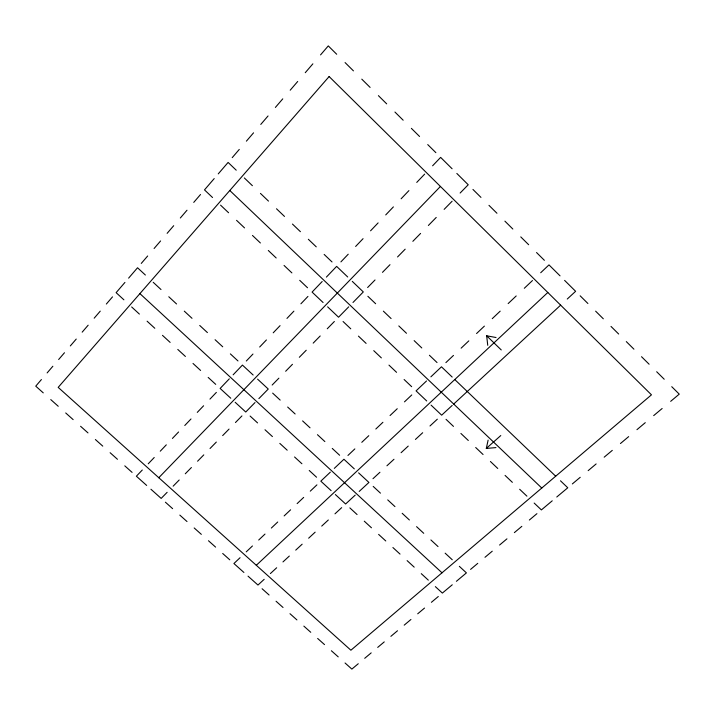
<?xml version="1.0" encoding="UTF-8"?>
<svg xmlns="http://www.w3.org/2000/svg" width="715" height="715" viewBox="0 0 715 715"><rect width="100%" height="100%" fill="white"/><g stroke="black" fill="none" stroke-linecap="round" stroke-linejoin="round"><path stroke-width="1.07" d="M495.951 447.599L486.307 448.43L488.113 440.127M41.416 379.558L35.75 386.154L43.266 392.875M47.127 372.926L52.865 366.241M58.648 359.52L64.475 352.745M70.329 345.926L76.237 339.062M82.18 332.153L88.16 325.191M94.183 318.184L100.252 311.132M106.356 304.027L112.505 296.877M124.937 282.416L116.125 292.658L123.901 299.817M128.611 278.144L137.539 267.759L145.377 275.034M141.266 263.424L147.665 255.988M154.1 248.498L160.589 240.946M167.122 233.349L173.7 225.699M180.332 217.986L187.008 210.219M193.738 202.399L200.513 194.516M214.205 178.589L204.499 189.877L212.543 197.519M218.254 173.879L228.112 162.421L236.227 170.197M232.223 157.64L239.275 149.426M246.389 141.159L253.557 132.82M260.769 124.428L268.045 115.964M275.373 107.438L282.765 98.849M290.201 90.197L297.699 81.474M305.26 72.689L312.875 63.832M320.543 54.903L328.283 45.903L336.694 54.251M142.285 470.023L136.377 476.217L146.664 485.431M148.237 463.785L154.226 457.511M160.249 451.192L166.318 444.837M172.431 438.429L178.58 431.985M184.774 425.497L191.003 418.972M197.277 412.394L203.596 405.771M209.96 399.104L216.368 392.392M229.309 378.834L220.14 388.442L230.766 398.228M233.135 374.821L242.43 365.079L253.146 375.026M246.309 361.012L252.967 354.041M259.67 347.016L266.418 339.938M273.219 332.815L280.066 325.647M286.956 318.416L293.901 311.141M300.899 303.812L307.942 296.43M322.179 281.513L312.089 292.086L323.082 302.525M326.389 277.098L336.631 266.373L347.705 276.982M340.903 261.896L348.232 254.209M355.623 246.46L363.068 238.667M370.567 230.811L378.119 222.892M385.725 214.92L393.393 206.885M401.124 198.788L408.909 190.628M416.747 182.414L424.647 174.129M432.611 165.791L440.637 157.38L452.094 168.758M158.784 477.718L440.431 186.454M167.14 492.313L161.17 498.409L150.928 489.239M173.146 486.173L179.197 479.997M185.283 473.777L191.414 467.521M197.581 461.22L203.793 454.874M210.04 448.493L216.332 442.067M222.669 435.596L229.05 429.08M235.467 422.52L241.938 415.916M255.005 402.563L245.745 412.019L235.164 402.277M258.866 398.621L268.25 389.04L257.579 379.138M272.165 385.036L278.886 378.172M285.651 371.264L292.462 364.301M299.326 357.294L306.235 350.234M313.188 343.129L320.195 335.97M327.256 328.766L334.361 321.5M348.732 306.824L338.553 317.228L327.622 306.833M352.987 302.481L363.309 291.935L352.289 281.37M367.626 287.528L375.026 279.967M382.48 272.352L389.988 264.684M397.549 256.962L405.173 249.178M412.85 241.33L420.581 233.43M428.374 225.475L436.23 217.449M444.14 209.37L452.112 201.228M460.138 193.032L468.227 184.765L456.831 173.45M240.061 557.709L233.921 563.527L243.904 572.465M246.237 551.855L252.449 545.965M258.705 540.031L265.006 534.069M271.343 528.054L277.724 522.013M284.15 515.917L290.612 509.795M297.127 503.619L303.678 497.408M310.274 491.16L316.915 484.868M330.33 472.15L320.82 481.159L331.117 490.642M334.298 468.388L343.933 459.253L354.309 468.888M347.946 455.446L354.846 448.904M361.79 442.326L368.788 435.694M375.822 429.018L382.918 422.297M390.059 415.531L397.245 408.721M404.484 401.857L411.777 394.939M426.515 380.97L416.076 390.873L426.703 400.963M430.877 376.841L441.468 366.804L452.175 377.055M445.892 362.612L453.48 355.418M461.121 348.169L468.817 340.876M476.574 333.53L484.386 326.12M492.251 318.667L500.178 311.15M508.159 303.58L516.203 295.956M524.309 288.279L532.469 280.539M540.701 272.746L548.986 264.89L560.042 275.856M256.31 565.288L547.815 292.48M264.166 579.329L257.972 585.049L248.034 576.156M270.395 573.564L276.66 567.764M282.97 561.927L289.325 556.056M295.724 550.139L302.159 544.187M308.639 538.198L315.154 532.166M321.723 526.097L328.328 519.984M334.978 513.835L341.681 507.641M355.212 495.129L345.622 503.995L335.38 494.557M359.207 491.428L368.922 482.446L358.599 472.865M372.98 478.701L379.933 472.266M386.931 465.787L393.983 459.271M401.088 452.702L408.229 446.089M415.433 439.439L422.681 432.727M429.983 425.979L437.33 419.187M452.193 405.441L441.664 415.174L431.091 405.137M453.703 404.046L560.64 305.153M567.263 299.031L575.611 291.309L564.609 280.396M486.307 448.43L500.777 435.56M358.269 663.726L351.869 669.097L345.059 662.993M364.704 658.318L371.183 652.875M377.699 647.406L384.259 641.891M390.864 636.35L397.504 630.764M404.198 625.151L410.928 619.494M417.703 613.801L424.522 608.072M431.395 602.307L438.304 596.507M452.264 584.781L442.37 593.084L435.355 586.622M456.385 581.313L466.412 572.894L459.343 566.334M470.586 569.39L477.763 563.357M484.985 557.298L492.251 551.194M499.571 545.045L506.944 538.851M514.362 532.621L521.834 526.347M529.359 520.028L536.929 513.665M552.239 500.813L541.389 509.92L534.168 503.056M556.762 497.014L567.764 487.773L560.48 480.793M572.349 483.921L580.223 477.307M588.159 470.649L596.14 463.937M604.184 457.18L612.29 450.379M620.45 443.523L628.664 436.624M636.949 429.67L645.279 422.663M653.68 415.612L662.144 408.506M670.661 401.347L679.25 394.135L671.743 386.69M487.737 345.309L486.674 335.791L496.04 337.525M50.765 399.587L58.246 406.281M65.7 412.957L73.153 419.625M80.581 426.274L87.99 432.906M95.381 439.528L102.763 446.124M110.119 452.711L117.466 459.289M124.785 465.849L132.096 472.392M165.406 502.198L172.628 508.66M179.822 515.104L187.008 521.539M194.176 527.956L201.335 534.355M208.467 540.737L215.59 547.109M222.696 553.473L229.783 559.818M262.083 588.731L269.081 594.996M276.062 601.244L283.033 607.482M289.986 613.702L296.922 619.914M303.848 626.108L310.757 632.292M317.648 638.459L324.521 644.608M331.385 650.757L338.231 656.879M131.658 306.958L139.389 314.082M147.102 321.187L154.806 328.274M162.484 335.344L170.143 342.405M177.785 349.438L185.408 356.463M193.014 363.461L200.602 370.45M208.172 377.422L215.724 384.375M250.116 416.05L257.57 422.914M265.006 429.751L272.424 436.588M279.815 443.398L287.198 450.191M294.562 456.974L301.909 463.74M309.238 470.488L316.548 477.218M349.858 507.891L357.071 514.541M364.275 521.172L371.46 527.786M378.619 534.382L385.769 540.96M392.901 547.529L400.025 554.089M407.121 560.623L414.2 567.147M421.269 573.653L428.321 580.142M139.908 293.615L442.013 572.804M153.198 282.291L161 289.53M168.785 296.752L176.542 303.955M184.291 311.141L192.013 318.309M199.726 325.459L207.413 332.591M215.081 339.705L222.731 346.802M230.364 353.889L237.979 360.95M272.656 393.125L280.173 400.096M287.662 407.05L295.143 413.985M302.597 420.903L310.033 427.811M317.46 434.693L324.86 441.566M332.252 448.421L339.616 455.258M373.194 486.406L380.46 493.153M387.718 499.883L394.957 506.604M402.179 513.299L409.382 519.984M416.568 526.651L423.736 533.31M430.895 539.941L438.027 546.564M445.15 553.169L452.255 559.765M220.569 205.142L228.577 212.748M236.558 220.336L244.53 227.897M252.475 235.45L260.394 242.975M268.304 250.482L276.187 257.972M284.052 265.444L291.89 272.898M299.719 280.334L307.522 287.752M343.075 321.518L350.77 328.829M358.447 336.122L366.107 343.397M373.748 350.654L381.363 357.893M388.969 365.115L396.557 372.327M404.118 379.513L411.661 386.681M446.035 419.33L453.48 426.399M460.898 433.451L468.307 440.485M475.698 447.51L483.063 454.508M490.419 461.497L497.756 468.468M505.076 475.412L512.369 482.348M519.653 489.266L526.919 496.165M229.792 190.503L541.773 488.041M244.324 177.946L252.395 185.685M260.448 193.399L268.483 201.094M276.499 208.771L284.49 216.43M292.462 224.063L300.416 231.687M308.353 239.284L316.262 246.863M324.154 254.424L332.028 261.958M367.868 296.296L375.634 303.732M383.374 311.15L391.096 318.541M398.8 325.924L406.478 333.279M414.146 340.626L421.787 347.946M429.411 355.257L437.026 362.541M454.776 379.549L555.689 476.208M486.674 335.791L501.251 349.939M345.077 62.571L353.442 70.874M361.79 79.151L370.111 87.409M378.405 95.64L386.681 103.854M394.939 112.041L403.171 120.209M411.375 128.351L419.562 136.476M427.731 144.582L435.873 152.661M472.946 189.439L480.963 197.394M488.971 205.339L496.952 213.258M504.906 221.15L512.843 229.032M520.761 236.888L528.662 244.718M536.536 252.538L544.392 260.332M580.16 295.813L587.9 303.5M595.622 311.159L603.317 318.801M611.003 326.424L618.663 334.021M626.304 341.6L633.928 349.17M641.534 356.714L649.113 364.23M656.674 371.737L664.217 379.227M329.123 76.55L58.183 387.378L350.895 650.221L651.463 394.832L329.123 76.55"/></g></svg>
